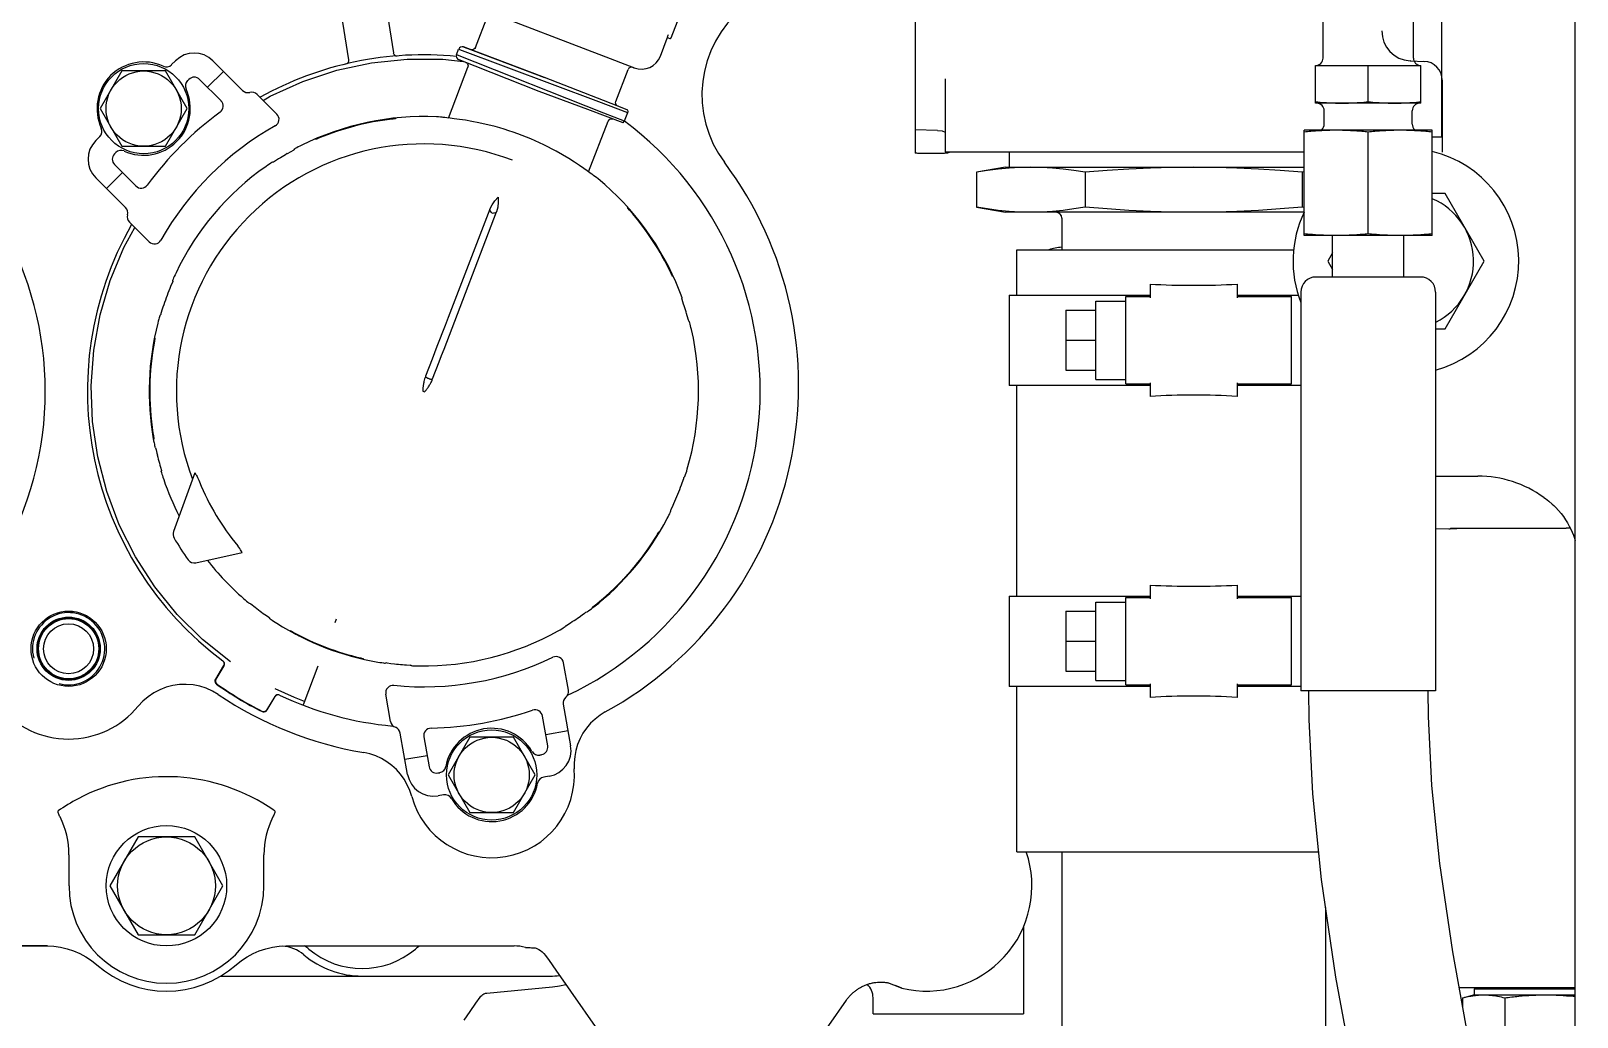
# Model space of a CAD drawing. Header units: millimetres. Extents: x 156850 to 204135, y 56350 to 74150.
# Drawn here: x 174902.3 to 175107.8, y 62657.6 to 62788.6 of the extents above; entities that cross this region are included whole.
import ezdxf

# ---------------------------------------------------------------- set-up
doc = ezdxf.new("R2010")
doc.units = ezdxf.units.MM
doc.header["$LTSCALE"] = 150
doc.layers.add('-----33 Equipment', color=5, linetype='Continuous')

# ---------------------------------------------------------------- blocks, each defined once
blk = doc.blocks.new('X-2F-PLAN$0$AUDIT_I_260115101451-0')
at = {"color": 0}
for p, q in [((9, -409.08), (9, -345.72)), ((9, -345.77), (9, -409.03)), ((17, -411.95), (21.13, -411.95)), ((107.13, -419.46), (111.09, -415.51)), ((111.79, -419.04), (109.67, -416.92)), ((120.28, -416.1), (115.28, -418.98)), ((116.04, -415.51), (116.57, -416.03)), ((125.28, -418.98), (120.28, -416.1)), ((17, -417.39), (10.5, -421.15)), ((23.5, -421.15), (17, -417.39)), ((112.86, -417.98), (110, -420.83)), ((114.44, -418.16), (114.27, -417.98)), ((115.28, -418.98), (115.28, -424.76)), ((125.28, -424.76), (125.28, -418.98)), ((10.5, -421.15), (10.5, -428.65)), ((23.5, -428.65), (23.5, -421.15)), ((102.59, -422.59), (105.2, -419.98)), ((76.3, -423.21), (76.36, -423.24)), ((76.34, -423.21), (76.42, -423.19)), ((76.78, -423.17), (76.4, -423.23)), ((76.42, -423.19), (76.54, -423.17)), ((76.54, -423.17), (76.62, -423.16)), ((76.62, -423.16), (76.82, -423.12)), ((76.82, -423.12), (77.07, -423.08)), ((81.58, -422.72), (81.6, -422.66)), ((88.43, -423.17), (88.44, -423.1)), ((72.02, -424.21), (72.14, -424.24)), ((74.48, -423.62), (74.21, -423.69)), ((75.22, -423.45), (75.37, -423.36)), ((89.39, -423.26), (89.52, -423.28)), ((89.71, -423.36), (89.39, -423.3)), ((89.52, -423.28), (89.63, -423.3)), ((89.79, -423.34), (89.79, -423.37)), ((92.77, -424.02), (92.89, -424.12)), ((115.28, -424.76), (120.28, -427.64)), ((120.28, -427.64), (125.28, -424.76)), ((71.88, -428.68), (64.06, -425.83)), ((96.63, -425.45), (96.37, -425.34)), ((97.31, -425.73), (96.63, -425.45)), ((97.35, -425.74), (97.31, -425.73)), ((97.35, -425.74), (97.49, -425.73)), ((126.12, -425.58), (126.64, -426.11)), ((10.5, -428.65), (17, -432.41)), ((17, -432.41), (23.5, -428.65)), ((59.93, -428.81), (61.29, -434.94)), ((121.32, -432.15), (124.17, -429.29)), ((124.17, -427.88), (123.99, -427.71)), ((43.9, -431.44), (43.8, -431.55)), ((44.46, -431.41), (44.33, -431.35)), ((46.27, -432.49), (44.46, -431.41)), ((126.64, -431.06), (122.69, -435.02)), ((125.23, -432.48), (123.11, -430.36)), ((5, -432.1), (5, -475.9)), ((43.8, -431.55), (43.81, -431.61)), ((46.22, -432.53), (44.47, -431.47)), ((46.38, -432.57), (46.24, -432.51)), ((46.41, -432.55), (46.27, -432.49)), ((46.8, -432.48), (46.72, -432.53)), ((40.15, -437.61), (40.1, -437.75)), ((40.18, -437.6), (40.15, -437.61)), ((40.21, -437.59), (40.18, -437.6)), ((54.01, -436.69), (53.84, -436.91)), ((54.46, -436.11), (54.01, -436.69)), ((54.48, -436.08), (54.46, -436.11)), ((54.48, -436.08), (54.51, -435.95)), ((122.17, -436.95), (119.56, -439.56)), ((17, -437.85), (21.13, -437.85)), ((40.22, -438.17), (40.34, -438.26)), ((40.34, -438.26), (42.14, -439.35)), ((42.15, -439.3), (40.4, -438.24)), ((42.26, -439.41), (42.14, -439.32)), ((42.26, -439.44), (42.14, -439.35)), ((42.38, -439.74), (42.38, -439.67)), ((52.46, -438.7), (52.6, -438.61)), ((52.9, -438.19), (52.68, -438.49)), ((53.2, -437.77), (52.9, -438.19)), ((113.19, -439.02), (113.19, -439.15)), ((9, -440.77), (9, -471.1)), ((42.38, -439.82), (42.39, -439.73)), ((50.69, -441.67), (50.75, -441.56)), ((50.75, -441.56), (50.81, -441.46)), ((50.89, -441.32), (50.92, -441.33)), ((114.54, -441.41), (114.29, -440.96)), ((41.1, -443.09), (41.33, -443.18)), ((41.33, -443.18), (46.24, -445.07)), ((50.28, -442.55), (50.25, -442.53)), ((114.8, -441.86), (114.94, -441.97)), ((116.18, -444.74), (116.22, -444.73)), ((116.19, -444.76), (116.18, -444.74)), ((116.25, -444.8), (116.29, -444.88)), ((116.29, -444.88), (116.33, -444.99)), ((116.33, -444.99), (116.38, -445.1)), ((52, -447.32), (52.47, -447.5)), ((47.51, -449.64), (47.55, -449.65)), ((126.78, -449.12), (131.79, -448.33)), ((47.19, -451.04), (47.17, -451.03)), ((47.18, -450.95), (47.2, -450.86)), ((47.2, -450.86), (47.23, -450.76)), ((47.23, -450.76), (47.25, -450.63)), ((47.29, -450.65), (47.25, -450.63)), ((38.83, -454.68), (42.47, -454.04)), ((46.62, -454.18), (46.58, -454.02)), ((31.79, -456.94), (37.3, -455.97)), ((46.56, -454.7), (46.5, -455.21)), ((46.62, -454.22), (46.56, -454.7)), ((46.62, -454.18), (46.62, -454.22)), ((118.93, -454.89), (118.94, -455.03)), ((118.94, -455.03), (118.96, -455.16)), ((118.97, -455.33), (118.94, -455.32)), ((118.97, -455.32), (118.97, -455.33)), ((132.72, -454.26), (127.71, -455.05)), ((34.28, -459.55), (33.76, -456.59)), ((46.26, -457.44), (46.33, -457.32)), ((36.78, -459.11), (32.8, -459.81)), ((82.75, -458.98), (82.66, -459.21)), ((87, -460.21), (84.73, -459.34)), ((29.08, -461.73), (28.95, -460.99)), ((31.99, -460.97), (32.03, -461.21)), ((88.33, -461.79), (106.56, -468.78)), ((119.09, -461.83), (119.11, -461.83)), ((119.11, -461.83), (119.11, -461.79)), ((126.86, -461.64), (126.55, -464.34)), ((31.73, -462.35), (26.73, -465.23)), ((36.73, -465.23), (31.73, -462.35)), ((106.92, -467.85), (92.52, -462.32)), ((119.03, -462.39), (125.78, -464.96)), ((122.57, -474.43), (126.78, -463.78)), ((126.8, -463.73), (126.78, -463.78)), ((126.78, -463.78), (126.79, -463.75)), ((126.79, -463.75), (126.79, -463.75)), ((127.44, -463.44), (128.19, -463.73)), ((26.73, -465.23), (26.73, -471.01)), ((36.73, -471.01), (36.73, -465.23)), ((124.43, -475.14), (128.25, -464.97)), ((128.12, -465.32), (124.43, -475.14)), ((128.06, -465.49), (128.43, -464.52)), ((128.44, -464.47), (128.12, -465.32)), ((128.41, -465.96), (132.65, -467.59)), ((128.43, -464.52), (128.48, -464.38)), ((128.48, -464.37), (128.44, -464.47)), ((128.48, -464.38), (128.48, -464.37)), ((26.73, -471.01), (31.73, -473.89)), ((31.73, -473.89), (36.73, -471.01)), ((34.38, -474.51), (34.42, -474.75)), ((120.15, -480.89), (122.57, -474.43)), ((7.05, -475.75), (5.79, -476.64)), ((7.75, -475.25), (7.05, -475.75)), ((31.56, -475.77), (31.43, -475.03)), ((35.58, -475.56), (39.56, -474.86)), ((37.58, -478.26), (37.06, -475.3)), ((120.63, -484.79), (124.43, -475.14)), ((124.43, -475.14), (124.43, -475.14)), ((41.12, -477.63), (35.61, -478.61)), ((43, -478.32), (46.64, -477.68)), ((51.54, -477.94), (51.43, -477.87)), ((51.54, -477.94), (51.56, -477.97)), ((51.56, -477.97), (51.95, -478.59)), ((51.95, -478.59), (52.1, -478.83)), ((52.7, -479.73), (53, -480.16)), ((53, -480.16), (53.22, -480.47)), ((53.34, -480.75), (53.3, -480.58)), ((53.8, -481.37), (53.96, -481.58)), ((54, -481.5), (53.94, -481.48)), ((54.01, -481.52), (54.05, -481.56)), ((54.05, -481.56), (54.16, -481.7)), ((54.14, -481.74), (54.05, -481.62)), ((54.27, -481.9), (54.14, -481.74)), ((54.16, -481.7), (54.34, -481.92)), ((54.43, -482.1), (54.27, -481.9)), ((54.34, -481.92), (54.5, -482.12)), ((111.87, -480.99), (118.61, -483.61)), ((118.4, -485.58), (120.15, -480.89)), ((121.22, -482.3), (119.78, -486.16)), ((127.37, -482.7), (125.74, -486.95)), ((119.74, -482.96), (118.67, -485.71)), ((120.07, -486.22), (120.63, -484.79)), ((121.23, -484.63), (125.47, -486.26)), ((57.47, -485.39), (57.49, -485.35)), ((106.77, -486.43), (107.05, -486.19)), ((106.93, -486.35), (106.82, -486.45)), ((107.02, -486.27), (106.93, -486.35)), ((107.09, -486.21), (107.02, -486.27)), ((107.11, -486.14), (107.15, -486.15)), ((118.64, -485.77), (119.76, -486.2)), ((119.78, -486.16), (119.76, -486.2)), ((125.75, -486.93), (125.7, -487.05)), ((125.71, -487.02), (125.7, -487.05)), ((63.99, -490.37), (63.91, -490.33)), ((64.07, -490.39), (64.05, -490.41)), ((127.25, -490.54), (129.63, -491.45)), ((66.88, -491.9), (66.72, -491.9)), ((67.58, -492.22), (67.82, -492.33)), ((98.01, -492.19), (97.99, -492.16)), ((98.06, -492.12), (98.35, -491.98)), ((98.26, -492.07), (98.16, -492.12)), ((98.38, -492.02), (98.26, -492.07)), ((99.21, -491.53), (99.24, -491.59)), ((129.7, -491.57), (129.6, -491.81)), ((131.81, -492.77), (129.66, -491.94)), ((129.72, -491.46), (129.81, -491.49)), ((129.81, -491.49), (129.92, -491.53)), ((129.92, -491.53), (130.03, -491.57)), ((130.03, -491.57), (130.15, -491.62)), ((71.37, -493.78), (71.28, -493.68)), ((92.02, -494.31), (91.93, -494.41)), ((92.16, -494.27), (92.76, -494.1)), ((92.76, -494.1), (93.03, -494.02)), ((95.21, -493.39), (95.03, -493.37)), ((115.52, -524.4), (114.36, -524.4)), ((181.48, -524.4), (115.52, -524.4)), ((117.39, -527.38), (117.48, -524.4)), ((124.24, -528.36), (114.5, -528.36)), ((114.5, -576.1), (114.5, -528.36)), ((107.18, -532.53), (106.5, -536.4)), ((111.82, -532.53), (107.18, -532.53)), ((112.5, -536.4), (111.82, -532.53)), ((21.5, -537.9), (43.5, -537.9)), ((21.5, -537.9), (21.5, -577.99)), ((55.5, -536.9), (43.5, -536.9)), ((43.5, -555.6), (43.5, -536.9)), ((55.5, -536.9), (55.5, -555.6)), ((55.5, -537.9), (83.5, -537.9)), ((95.5, -536.9), (83.5, -536.9)), ((83.5, -555.6), (83.5, -536.9)), ((95.5, -536.9), (95.5, -555.6)), ((95.5, -537.9), (101.5, -537.9)), ((101.5, -537.9), (101.5, -574.68)), ((106.5, -576.1), (106.5, -536.4)), ((112.47, -538.31), (112.38, -536.87)), ((112.5, -536.4), (112.5, -576.1)), ((112.5, -536.95), (114.5, -536.95)), ((112.5, -539.75), (112.47, -538.31)), ((21.5, -543.9), (-32.65, -543.9)), ((53.5, -544.4), (45.5, -544.4)), ((45.5, -544.4), (45.5, -548.4)), ((49.5, -544.4), (49.5, -548.4)), ((53.5, -544.4), (53.5, -548.4)), ((93.5, -544.4), (85.5, -544.4)), ((85.5, -544.4), (85.5, -548.4)), ((89.5, -544.4), (89.5, -548.4)), ((93.5, -544.4), (93.5, -548.4)), ((105.7, -543.9), (101.5, -543.9)), ((44.3, -548.4), (54.7, -548.4)), ((44.3, -548.4), (44.3, -552.4)), ((54.7, -548.4), (54.7, -552.4)), ((84.3, -548.4), (94.7, -548.4)), ((84.3, -548.4), (84.3, -552.4)), ((94.7, -548.4), (94.7, -552.4)), ((111.82, -546.97), (107.18, -546.97)), ((43.7, -552.4), (55.3, -552.4)), ((43.7, -552.4), (43.7, -555.6)), ((55.3, -552.4), (55.3, -555.6)), ((83.7, -552.4), (95.3, -552.4)), ((83.7, -552.4), (83.7, -555.6)), ((95.3, -552.4), (95.3, -555.6)), ((43.85, -555.6), (42.03, -555.6)), ((56.97, -555.6), (55.15, -555.6)), ((83.85, -555.6), (82.03, -555.6)), ((96.97, -555.6), (95.15, -555.6)), ((43.85, -567.2), (42.03, -567.2)), ((43.5, -575.65), (43.5, -567.2)), ((43.7, -567.2), (43.7, -574.4)), ((56.97, -567.2), (55.15, -567.2)), ((55.3, -567.2), (55.3, -574.4)), ((55.5, -567.2), (55.5, -575.65)), ((83.85, -567.2), (82.03, -567.2)), ((83.5, -575.65), (83.5, -567.2)), ((83.7, -567.2), (83.7, -574.4)), ((96.97, -567.2), (95.15, -567.2)), ((95.3, -567.2), (95.3, -574.4)), ((95.5, -567.2), (95.5, -575.29)), ((43.7, -574.4), (55.3, -574.4)), ((83.7, -574.4), (95.3, -574.4)), ((111.82, -575.83), (107.18, -575.83)), ((14.12, -578.9), (-32.65, -578.9)), ((126.61, -590.23), (126.56, -592.01)), ((124.06, -594.44), (114.5, -594.44))]:
    blk.add_line(p, q, dxfattribs=at)
for points in [[(9, -409.03), (8.96, -409.93), (8.84, -410.82), (8.64, -411.7), (8.35, -412.56), (8, -413.39), (7.57, -414.18), (7.07, -414.94), (6.5, -415.64)], [(26.14, -410.76), (26.27, -410.7), (26.39, -410.64), (26.51, -410.59), (26.62, -410.55), (26.72, -410.52), (26.8, -410.49), (26.87, -410.49), (26.91, -410.49), (26.94, -410.51)], [(46.75, -433.42), (49.71, -429.71), (53.06, -426.34), (56.74, -423.34), (60.72, -420.77), (64.96, -418.63), (69.4, -416.96), (74, -415.77), (78.69, -415.08), (83.44, -414.9), (88.19, -415.24), (92.88, -416.08), (97.44, -417.42), (101.83, -419.24), (104.49, -420.69)], [(42.41, -431.79), (42.88, -431.01), (43.25, -430.18), (43.52, -429.32), (43.7, -428.43), (43.77, -427.53), (43.74, -426.62), (43.61, -425.73), (43.38, -424.85), (43.05, -424.01), (42.63, -423.21), (42.12, -422.46), (41.53, -421.77), (40.86, -421.16)], [(76.38, -423.15), (76.12, -423.2), (75.88, -423.25), (75.67, -423.29), (75.51, -423.32), (75.4, -423.35), (75.37, -423.36)], [(76.3, -423.21), (76.3, -423.21), (76.32, -423.21), (76.34, -423.21)], [(76.4, -423.23), (76.38, -423.23), (76.36, -423.24), (76.36, -423.24)], [(77.14, -423.11), (77.01, -423.13), (76.78, -423.17)], [(72.02, -424.21), (71.98, -424.22), (71.88, -424.25), (71.72, -424.3), (71.51, -424.36), (71.28, -424.44), (71, -424.53)], [(72.65, -424.1), (72.18, -424.23), (72.14, -424.24)], [(73.16, -423.96), (72.89, -424.03), (72.65, -424.1)], [(75.22, -423.45), (75.19, -423.46), (75.08, -423.48), (74.92, -423.52), (74.48, -423.62)], [(89.63, -423.3), (89.72, -423.32), (89.77, -423.33), (89.79, -423.34)], [(89.79, -423.37), (89.77, -423.37), (89.71, -423.36)], [(92.77, -424.02), (92.73, -424.01), (92.63, -423.98), (92.48, -423.93), (92.28, -423.87), (92.04, -423.81), (91.78, -423.74)], [(93.03, -424.17), (92.93, -424.14), (92.89, -424.12)], [(93.88, -424.43), (93.62, -424.35), (93.03, -424.17)], [(98.47, -426.17), (98.21, -426.05), (97.98, -425.94), (97.77, -425.85), (97.62, -425.78), (97.52, -425.74), (97.49, -425.73)], [(71.85, -428.71), (71.71, -428.78), (71.62, -428.84), (71.51, -428.9), (71.39, -428.97), (71.24, -429.04), (71.08, -429.12), (70.89, -429.21), (70.68, -429.3)], [(71.88, -428.68), (71.88, -428.69), (71.85, -428.71)], [(44.33, -431.35), (44.18, -431.34), (44.03, -431.37), (43.9, -431.44)], [(46.73, -432.52), (46.67, -432.55), (46.52, -432.58), (46.38, -432.57)], [(46.7, -432.54), (46.55, -432.57), (46.41, -432.55)], [(6.5, -434.16), (7.07, -434.86), (7.57, -435.62), (8, -436.41), (8.35, -437.24), (8.64, -438.1), (8.84, -438.98), (8.96, -439.87), (9, -440.77)], [(55.18, -435.14), (55, -435.35), (54.84, -435.54), (54.7, -435.71), (54.6, -435.84), (54.53, -435.92), (54.51, -435.95)], [(61.29, -434.94), (61.3, -434.94), (61.33, -434.93), (61.37, -434.9)], [(61.37, -434.9), (61.49, -434.83), (61.63, -434.75), (61.8, -434.65), (61.99, -434.53), (62.18, -434.37)], [(26.87, -439.31), (26.8, -439.31), (26.72, -439.28), (26.62, -439.25), (26.51, -439.21), (26.39, -439.16), (26.27, -439.1), (26.14, -439.04)], [(26.94, -439.29), (26.91, -439.31), (26.87, -439.31)], [(40.1, -437.75), (40.1, -437.9), (40.14, -438.04), (40.22, -438.17)], [(41.47, -443.24), (42.01, -441.92), (42.58, -440.62), (43.19, -439.34)], [(42.38, -439.67), (42.34, -439.53), (42.26, -439.41)], [(42.38, -439.71), (42.34, -439.57), (42.26, -439.44)], [(52.46, -438.7), (52.44, -438.73), (52.38, -438.82), (52.29, -438.95), (52.17, -439.13), (52.04, -439.33), (51.89, -439.55)], [(52.68, -438.49), (52.62, -438.58), (52.6, -438.61)], [(113.19, -439.02), (113.17, -438.98), (113.11, -438.9), (113.02, -438.76), (112.9, -438.58), (112.76, -438.37), (112.6, -438.14)], [(113.35, -439.41), (113.26, -439.27), (113.21, -439.18), (113.19, -439.15)], [(113.74, -440.04), (113.6, -439.8), (113.35, -439.41)], [(121.38, -437.74), (121.94, -438.69), (123.9, -443.01), (125.38, -447.52), (126.38, -452.15), (126.87, -456.88), (126.86, -461.64)], [(50.92, -441.33), (50.86, -441.45), (50.73, -441.68)], [(50.81, -441.46), (50.85, -441.38), (50.88, -441.33), (50.89, -441.32)], [(114.8, -441.86), (114.78, -441.83), (114.73, -441.74), (114.54, -441.41)], [(41.01, -443.06), (41.03, -443.07), (41.1, -443.09)], [(115.41, -442.87), (115.29, -442.64), (115.18, -442.42), (115.08, -442.23), (115.01, -442.09), (114.96, -442), (114.94, -441.97)], [(116.34, -445.11), (116.21, -444.81), (116.19, -444.76)], [(116.22, -444.73), (116.23, -444.75), (116.25, -444.8)], [(28.88, -457.5), (29.67, -457.24), (30.43, -456.9), (31.15, -456.49), (31.82, -456.01), (32.44, -455.46), (33, -454.84), (33.49, -454.17), (33.91, -453.46), (34.25, -452.71), (34.52, -451.92), (34.7, -451.11)], [(47.17, -451.03), (47.17, -451.01), (47.18, -450.95)], [(47.29, -450.65), (47.21, -450.96), (47.2, -451.02), (47.2, -451.04)], [(46.73, -453.01), (46.69, -453.27), (46.65, -453.51), (46.62, -453.72), (46.6, -453.88), (46.58, -453.99), (46.58, -454.02)], [(118.94, -455.32), (118.93, -455.3), (118.92, -455.24), (118.88, -454.87)], [(118.96, -455.16), (118.97, -455.26), (118.97, -455.32)], [(46.26, -457.44), (46.26, -457.47), (46.25, -457.58), (46.25, -457.74), (46.24, -457.96), (46.23, -458.21), (46.22, -458.49)], [(46.37, -456.8), (46.33, -457.28), (46.33, -457.32)], [(46.4, -456.28), (46.38, -456.55), (46.37, -456.8)], [(82.66, -459.21), (82.69, -459.24), (82.73, -459.27), (82.76, -459.3), (82.79, -459.33), (82.84, -459.37), (82.88, -459.4), (82.94, -459.45), (83, -459.5), (83.07, -459.55), (83.14, -459.6), (83.23, -459.66), (83.32, -459.73), (83.43, -459.8), (83.55, -459.87), (83.68, -459.94), (83.82, -460.02), (83.99, -460.1), (84.18, -460.19), (84.38, -460.27)], [(84.74, -459.34), (84.54, -459.27), (84.35, -459.21), (84.18, -459.16), (84.02, -459.12), (83.88, -459.09), (83.75, -459.06), (83.63, -459.04), (83.51, -459.03), (83.41, -459.01), (83.32, -459), (83.23, -458.99), (83.15, -458.99), (83.08, -458.98), (83.02, -458.98), (82.97, -458.98), (82.92, -458.98), (82.87, -458.98), (82.83, -458.98), (82.79, -458.98), (82.75, -458.98)], [(84.42, -459.75), (84.39, -459.83), (84.37, -459.91), (84.34, -459.98), (84.33, -460.04), (84.32, -460.08), (84.31, -460.12), (84.31, -460.15), (84.3, -460.18), (84.31, -460.2), (84.31, -460.21), (84.31, -460.22), (84.32, -460.23), (84.32, -460.24), (84.33, -460.25), (84.34, -460.25), (84.35, -460.26), (84.36, -460.26), (84.37, -460.27), (86.65, -461.14)], [(84.73, -459.34), (84.72, -459.33), (84.71, -459.33), (84.7, -459.32), (84.69, -459.32), (84.68, -459.32), (84.67, -459.33), (84.66, -459.33), (84.64, -459.34), (84.63, -459.35), (84.62, -459.36), (84.6, -459.38), (84.58, -459.4), (84.56, -459.44), (84.54, -459.48), (84.51, -459.54), (84.48, -459.6), (84.45, -459.68), (84.42, -459.75)], [(88.68, -460.85), (87.81, -460.51), (87, -460.21)], [(86.65, -461.14), (87.45, -461.46), (88.33, -461.79)], [(92.52, -462.32), (91.47, -461.93), (88.68, -460.85)], [(118.19, -467.37), (118.4, -466.43), (118.58, -465.5), (118.73, -464.63), (118.85, -463.83), (118.94, -463.14), (119, -462.58), (119.05, -462.17), (119.08, -461.91), (119.09, -461.83)], [(119.11, -461.79), (119.12, -461.69), (119.13, -461.52), (119.15, -461.31), (119.17, -461.06), (119.18, -460.78)], [(127.44, -463.44), (127.44, -463.45), (127.42, -463.51), (119.74, -482.96)], [(128.19, -463.73), (128.15, -463.83), (121.22, -482.3)], [(126.41, -464.7), (126.35, -464.8), (126.25, -464.9), (126.11, -464.97), (125.97, -464.99), (125.82, -464.97), (125.78, -464.96)], [(128.41, -465.96), (128.39, -465.95), (128.26, -465.87), (128.16, -465.75), (128.11, -465.61), (128.09, -465.47), (128.12, -465.32)], [(128.41, -464.55), (128.48, -464.38), (128.48, -464.37)], [(106.38, -468.18), (106.52, -468.06), (106.66, -467.96), (106.77, -467.89), (106.86, -467.85), (106.92, -467.85)], [(106.38, -468.18), (106.41, -468.35), (106.44, -468.51), (106.47, -468.65), (106.52, -468.74), (106.56, -468.78)], [(106.92, -467.85), (107.49, -468.17), (108.02, -468.55), (108.51, -468.99)], [(133.35, -467.16), (133.34, -467.19), (127.28, -482.94)], [(108.51, -468.99), (107.85, -469), (107.2, -468.93), (106.56, -468.78)], [(8.77, -473.73), (8.77, -473.81), (8.75, -473.91), (8.71, -474.05), (8.64, -474.21), (8.54, -474.4), (8.41, -474.61), (8.23, -474.82), (8.01, -475.04), (7.75, -475.25)], [(8.8, -472.6), (8.8, -472.83), (8.79, -473.04), (8.78, -473.24), (8.76, -473.42)], [(8.76, -473.42), (8.76, -473.47), (8.76, -473.54), (8.76, -473.63), (8.77, -473.73)], [(50.88, -476.96), (51.02, -477.2), (51.15, -477.42), (51.26, -477.61), (51.35, -477.75), (51.41, -477.84), (51.43, -477.87)], [(111.57, -481.42), (111.61, -481.35), (111.76, -481.14), (112.01, -480.8), (112.33, -480.35), (112.72, -479.79), (113.16, -479.12), (113.64, -478.37), (114.13, -477.55), (114.61, -476.69)], [(40.11, -483.22), (39.67, -482.52), (39.16, -481.86), (38.59, -481.26), (37.96, -480.72), (37.28, -480.25), (36.55, -479.86), (35.78, -479.54), (34.99, -479.3), (34.17, -479.15), (33.35, -479.08), (32.52, -479.09)], [(53.22, -480.47), (53.28, -480.55), (53.3, -480.58)], [(53.34, -480.75), (53.37, -480.78), (53.43, -480.87), (53.52, -481), (53.65, -481.17), (53.8, -481.37)], [(54.05, -481.62), (53.99, -481.54), (53.97, -481.51), (53.95, -481.5), (53.95, -481.48), (53.94, -481.48)], [(54, -481.5), (54, -481.51), (54.01, -481.52)], [(110.94, -482.25), (111.12, -482.03), (111.27, -481.83), (111.41, -481.66), (111.51, -481.53), (111.57, -481.45), (111.58, -481.42)], [(118.61, -483.61), (118.64, -483.62), (118.77, -483.71), (118.86, -483.82), (118.92, -483.96), (118.93, -484.11), (118.9, -484.22)], [(120.59, -484.91), (120.66, -484.78), (120.77, -484.68), (120.91, -484.62), (121.06, -484.59), (121.21, -484.62), (121.23, -484.63)], [(107.05, -486.19), (107.1, -486.15), (107.11, -486.14)], [(107.15, -486.15), (107.13, -486.16), (107.09, -486.21)], [(118.67, -485.71), (118.64, -485.77), (118.64, -485.77)], [(63.91, -490.33), (63.81, -490.27), (63.71, -490.21)], [(63.73, -490.17), (64.01, -490.34), (64.06, -490.37), (64.07, -490.39)], [(64.05, -490.41), (64.04, -490.4), (63.99, -490.37)], [(65.81, -491.44), (66.04, -491.57), (66.26, -491.68), (66.45, -491.77), (66.59, -491.84), (66.69, -491.88), (66.72, -491.9)], [(66.88, -491.9), (66.92, -491.92), (67.02, -491.96), (67.58, -492.22)], [(95.21, -493.39), (95.24, -493.38), (95.34, -493.34), (95.49, -493.29), (95.69, -493.21), (95.92, -493.13), (96.17, -493.03)], [(97.99, -492.16), (98, -492.15), (98.06, -492.12)], [(98.16, -492.12), (98.08, -492.16), (98.03, -492.18), (98.01, -492.19)], [(129.64, -491.44), (129.66, -491.44), (129.72, -491.46)], [(129.7, -491.57), (129.7, -491.53), (129.69, -491.49), (129.67, -491.46), (129.64, -491.44)], [(70.28, -493.33), (70.54, -493.42), (71.14, -493.63)], [(71.14, -493.63), (71.24, -493.67), (71.28, -493.68)], [(71.37, -493.78), (71.41, -493.8), (71.51, -493.83), (71.67, -493.88), (71.88, -493.95), (72.12, -494.03), (72.4, -494.11)], [(90.91, -494.67), (91.18, -494.6), (91.43, -494.54), (91.64, -494.49), (91.8, -494.45), (91.9, -494.42), (91.93, -494.41)], [(92.02, -494.31), (92.06, -494.3), (92.16, -494.27)], [(94.05, -493.7), (94.31, -493.62), (94.9, -493.42)], [(94.9, -493.42), (95, -493.38), (95.03, -493.37)], [(132.67, -500.39), (131.62, -499.44), (130.47, -498.6), (129.26, -497.86), (127.98, -497.25), (126.65, -496.75), (125.27, -496.39), (123.87, -496.16), (122.45, -496.06), (121.03, -496.1), (119.62, -496.27), (118.23, -496.57), (116.88, -497), (115.57, -497.56), (114.32, -498.25), (113.15, -499.04)], [(114.33, -528.27), (114.33, -525.08), (114.33, -524.96), (114.33, -524.84), (114.33, -524.73), (114.34, -524.63), (114.34, -524.54), (114.35, -524.46), (114.36, -524.42), (114.36, -524.4)], [(117.39, -527.38), (117.31, -527.96), (117.16, -528.36)], [(114.5, -528.97), (114.46, -528.89), (114.38, -528.68), (114.34, -528.47), (114.33, -528.27)], [(106.62, -536.87), (106.75, -535.44), (106.94, -534), (107.18, -532.53)], [(112.38, -536.87), (112.25, -535.44), (112.06, -534), (111.82, -532.53)], [(106.5, -539.75), (106.53, -538.31), (106.62, -536.87)], [(107.18, -546.97), (106.94, -545.49), (106.75, -544.06), (106.62, -542.63), (106.53, -541.19), (106.5, -539.75)], [(111.82, -546.97), (112.06, -545.49), (112.25, -544.06), (112.38, -542.63), (112.47, -541.19), (112.5, -539.75)], [(106.5, -561.4), (106.53, -558.52), (106.62, -555.65), (106.75, -552.78), (106.94, -549.91), (107.18, -546.97)], [(112.5, -561.4), (112.47, -558.52), (112.38, -555.65), (112.25, -552.78), (112.06, -549.91), (111.82, -546.97)], [(107.18, -575.83), (106.94, -572.89), (106.75, -570.01), (106.62, -567.15), (106.53, -564.28), (106.5, -561.4)], [(111.82, -575.83), (112.06, -572.89), (112.25, -570.01), (112.38, -567.15), (112.47, -564.28), (112.5, -561.4)], [(107.14, -576.1), (107.18, -575.83)], [(111.86, -576.1), (111.82, -575.83)], [(126.61, -590.23), (126.61, -590.23), (126.61, -590.2), (126.61, -590.15)]]:
    blk.add_lwpolyline(points, dxfattribs=at)
for centre, radius in [((48.5, -411.9), 5), ((48.5, -411.9), 4.2), ((48.5, -411.9), 4.11), ((48.5, -411.9), 4), ((48.5, -411.9), 3.32), ((17, -424.9), 8), ((120.28, -421.87), 6), ((120.28, -421.87), 5), ((17, -424.9), 6.5), ((31.73, -468.12), 6), ((31.73, -468.12), 5)]:
    blk.add_circle(centre, radius, dxfattribs=at)
for centre, radius, start, end in [((82.73, -364.1), 44.7, 205.3058, 323.4047), ((48.5, -411.9), 12, 129.5133, 230.4867), ((48.5, -411.9), 4.8, 165, 105), ((6.5, -424.9), 25, 28.0071, 35.1486), ((17, -424.9), 12.95, 90, 270), ((6.5, -424.9), 25, 325.2346, 28.0071), ((82.73, -459.1), 44.7, 60.2964, 143.3125), ((113.56, -417.98), 3.5, 45, 135), ((17, -424.9), 14, 138.5887, 221.4113), ((117.27, -415.33), 1, 225, 294.6825), ((120.28, -421.87), 6.2, 335.3175, 114.6825), ((113.56, -418.69), 1, 45, 135), ((113.74, -418.86), 1, 335.3175, 45), ((105.91, -420.69), 1, 75, 135), ((106.43, -418.75), 1, 255, 315), ((110.71, -421.54), 1, 135, 233.7529), ((120.28, -421.87), 6.2, 155.3175, 294.6825), ((82.72, -459.1), 36.5, 75.6209, 100.0011), ((82.71, -459.1), 36.46, 91.7461, 98.9049), ((82.71, -459.1), 36.42, 79.4338, 98.7949), ((82.71, -459.1), 36.45, 80.9625, 91.7504), ((82.71, -459.1), 36.46, 79.4422, 80.9625), ((103.29, -423.3), 1, 135, 240.7598), ((83.51, -458.64), 45, 36.2471, 53.7529), ((82.72, -459.1), 36.5, 108.7269, 117.0254), ((82.71, -459.1), 36.42, 103.5024, 105.2079), ((82.71, -459.1), 36.42, 67.978, 72.1477), ((83.51, -458.64), 39.5, 29.2402, 60.7598), ((126.82, -424.88), 1, 155.3175, 225), ((82.71, -459.09), 38.49, 120.4322, 125.5614), ((63.72, -426.77), 1, 70.008, 120.4322), ((82.71, -459.1), 32.88, 339.008, 110.8299), ((82.72, -459.1), 36.5, 35.0468, 64.4417), ((124.17, -428.59), 3.5, 315, 45), ((60.9, -428.6), 1, 125.5614, 192.508), ((82.7, -459.09), 32.13, 111.9843, 129.6978), ((123.29, -428.41), 1, 45, 114.6825), ((123.46, -428.59), 1, 315, 45), ((44.22, -431.9), 0.5, 58.9625, 144.7664), ((82.72, -459.1), 36.5, 127.9709, 138.9692), ((83.5, -459.4), 49.5, 146.0969, 170.3592), ((82.73, -459.1), 47.7, 144.7099, 153.2151), ((82.73, -459.1), 47.65, 144.7662, 153.1585), ((46.48, -432.1), 0.5, 239.0271, 323.329), ((120.61, -431.44), 1, 216.2471, 315), ((123.4, -435.72), 1, 135, 195), ((40.66, -437.81), 0.5, 153.1586, 238.9625), ((82.71, -459.1), 36.42, 142.4567, 144.1477), ((82.73, -459.1), 44.7, 354.4413, 29.1053), ((121.46, -436.24), 1, 315, 15), ((6.5, -424.9), 25, 324.8514, 325.2346), ((41.89, -439.72), 0.5, 334.621, 58.8954), ((82.72, -459.1), 36.5, 147.6209, 170.3951), ((118.85, -438.86), 1, 209.2402, 315), ((4, -439.95), 5, 319.8939, 356.1421), ((82.73, -459.1), 44.7, 154.6124, 174.7052), ((82.71, -459.1), 36.42, 151.4338, 166.5821), ((82.71, -459.1), 36.46, 151.4422, 152.9625), ((82.71, -459.1), 36.42, 29.8682, 31.5592), ((17, -450.9), 12, 139.8939, 180), ((4, -439.95), 6, 319.8808, 326.4526), ((82.71, -459.1), 36.45, 152.9625, 164.9625), ((82.72, -459.1), 36.5, 357.3575, 26.3951), ((17, -450.9), 11, 139.8808, 220.1192), ((82.71, -459.1), 36.42, 6.664, 22.5821), ((82.71, -459.1), 36.46, 20.9625, 22.5738), ((82.71, -459.1), 36.45, 13.3881, 20.9625), ((82.71, -459.1), 36.46, 164.9625, 166.5758), ((126.7, -448.63), 0.5, 193.4036, 278.9625), ((82.71, -459.1), 36.46, 6.6309, 13.3881), ((42.64, -455.03), 1, 354.2402, 100), ((37.12, -454.98), 1, 280, 340), ((39, -455.67), 1, 100, 160), ((82.94, -459.09), 39.5, 174.2402, 205.7598), ((82.71, -459.1), 36.42, 173.8682, 175.5592), ((127.79, -455.54), 0.5, 98.9625, 184.5214), ((4, -461.85), 6, 33.5474, 40.1192), ((31.73, -468.12), 11, 105.0024, 274.1214), ((32.4, -460.39), 3.5, 100, 190), ((32.98, -460.79), 1, 100, 190), ((36.95, -460.09), 1, 1.2471, 100), ((82.94, -459.09), 45, 181.2471, 198.7529), ((82.72, -459.1), 36.5, 179.0468, 209.2891), ((28.1, -461.9), 1, 300.3175, 10), ((33.02, -461.04), 1, 190, 259.6825), ((31.73, -468.12), 6.2, 300.3175, 79.6825), ((31.73, -468.12), 6.2, 120.3175, 259.6825), ((127.26, -463.91), 0.5, 68.9621, 158.4423), ((128.01, -464.2), 0.5, 339.4897, 68.965), ((82.71, -459.1), 36.43, 331.1197, 346.8683), ((30.44, -475.2), 1, 10, 79.6825), ((35.36, -474.34), 1, 120.3175, 190), ((39.38, -473.88), 1, 280, 18.7529), ((17, -475.9), 12, 180, 185.9543), ((35, -475.16), 3.5, 190, 280), ((35.41, -474.58), 1, 190, 280), ((46.46, -476.69), 1, 280, 25.7598), ((41.29, -478.62), 1, 40, 100), ((42.82, -477.33), 1, 220, 280), ((82.73, -459.1), 44.7, 205.3058, 323.4047), ((82.71, -459.1), 36.42, 212.8081, 214.5135), ((82.72, -459.1), 36.5, 218.0149, 242.3951), ((82.71, -459.1), 36.46, 219.1111, 226.1789), ((82.71, -459.1), 36.42, 219.2211, 238.5821), ((82.72, -459.1), 36.5, 291.6208, 320.643), ((83.5, -459.4), 49.5, 208.7645, 306.7902), ((82.71, -459.1), 36.45, 226.1745, 236.9625), ((82.71, -459.1), 36.42, 295.4338, 311.352), ((82.71, -459.1), 36.46, 304.5228, 311.3851), ((118.82, -485.31), 0.5, 212.6987, 248.962), ((119.94, -485.74), 0.5, 248.9655, 285.2348), ((125.29, -486.72), 0.5, 339.0031, 68.9256), ((128.22, -488.02), 2.7, 158.9648, 248.9625), ((82.71, -459.1), 36.46, 236.9625, 238.5738), ((82.71, -459.1), 36.45, 296.9625, 304.5369), ((82.71, -459.1), 36.42, 245.8682, 250.038), ((82.71, -459.1), 36.46, 295.4422, 296.9625), ((129.7, -491.85), 0.1, 158.9622, 248.9627), ((129.6, -491.55), 0.1, 345.4087, 68.9806), ((82.72, -459.1), 36.5, 253.5743, 282.9692), ((82.71, -459.1), 36.42, 286.4567, 288.1477), ((17, -525.9), 14, 166.4702, 288.7662), ((105.7, -543.1), 0.8, 270, 0), ((130.61, -590.4), 4, 90, 176.4306), ((124.06, -591.94), 2.5, 270, 358.5)]:
    blk.add_arc(centre, radius, start, end, dxfattribs=at)
for centre, major_axis, ratio, start_param, end_param in [((21.03, -401.94), (10.62, -0.76), 0.939408, -1.49436, -1.002586), ((21.03, -447.86), (10.62, 0.76), 0.939408, 1.002586, 1.49436), ((3.2, -471.1), (5.78, 0.52), 0.999386, -0.352221, -0.08971), ((52.21, -547.15), (46.96, -28.34), 0.661589, -3.050774, -3.02479), ((95.86, -544.2), (-4.25, -4.25), 0.998783, 2.406273, 2.703402), ((36.75, -561.4), (0, -23.5), 0.23205, 1.321411, 1.820182), ((62.25, -561.4), (0, -23.5), 0.23205, -1.820182, -1.321411), ((76.75, -561.4), (0, -23.5), 0.23205, 1.321411, 1.820182), ((102.25, -561.4), (0, -23.5), 0.23205, -1.820182, -1.321411)]:
    blk.add_ellipse(centre, major_axis=major_axis, ratio=ratio, start_param=start_param, end_param=end_param, dxfattribs=at)
blk = doc.blocks.new('X-2F-PLAN$0$A$C73FA2420')
at = {"color": 0, "linetype": 'Continuous'}
for p, q in [((2905.91, 676.31), (2906.06, 676.2)), ((2906.3, 675.93), (2906.29, 675.93)), ((2906.45, 675.58), (2906.45, 675.58)), ((2906.48, 675.42), (2907.31, 666.69)), ((2909.52, 666.24), (2895.94, 656.73)), ((2907.39, 666.03), (2907.44, 665.73)), ((2907.44, 665.73), (2907.62, 664.9)), ((2895.94, 634.34), (2905.52, 627.63)), ((2903.73, 624.08), (2905.83, 624.08)), ((2903.73, 624.08), (2903.73, 604.08)), ((2915.33, 604.08), (2903.73, 604.08)), ((2999.63, 567.23), (2946.63, 567.23)), ((2946.63, 549.33), (2946.63, 567.23)), ((3001.63, 551.33), (3001.63, 565.23)), ((3007.13, 566.78), (3021.13, 566.78)), ((3007.13, 549.78), (3007.13, 566.78)), ((3021.13, 549.78), (3021.13, 566.78)), ((3024.73, 565.28), (3029.73, 565.28)), ((3024.73, 551.28), (3024.73, 565.28)), ((3029.73, 565.28), (3029.73, 551.28)), ((3001.63, 563.03), (3007.13, 563.03)), ((3003.73, 563.67), (3002.62, 563.03)), ((3004.85, 563.03), (3003.73, 563.67)), ((3021.13, 564.53), (3021.23, 564.42)), ((3021.94, 564.13), (3023.73, 564.13)), ((3030.73, 564.28), (3037.73, 564.28)), ((3007.36, 558.28), (3020.89, 558.28)), ((3024.92, 558.28), (3029.73, 558.28)), ((3001.63, 553.53), (3007.13, 553.53)), ((3021.13, 552.03), (3021.23, 552.13)), ((3021.94, 552.43), (3023.73, 552.43)), ((3024.73, 551.28), (3029.73, 551.28)), ((3030.73, 552.28), (3037.73, 552.28)), ((2999.63, 549.33), (2946.63, 549.33)), ((2968.18, 549.33), (2968.23, 547.31)), ((2975.18, 549.33), (2975.18, 543.71)), ((2994.73, 549.33), (2994.73, 548.08)), ((3007.13, 549.78), (3021.13, 549.78)), ((3012.73, 548.08), (3012.73, 549.78)), ((3020.23, 548.48), (3020.23, 549.78)), ((2968.23, 547.06), (2968.23, 547.09)), ((2968.23, 532), (2968.23, 547.06)), ((2994.73, 548.08), (3003.73, 542.89)), ((3003.73, 542.89), (3012.73, 548.08)), ((3020.23, 548.48), (3045.23, 548.48)), ((2905.84, 545.75), (2904.64, 545.75)), ((2905.86, 545.68), (2906.23, 544.28)), ((2907.23, 546.21), (2907.23, 530.78)), ((2906.23, 544.28), (2906.23, 530.78)), ((2906.23, 544.18), (2907.05, 544.18)), ((2907.05, 544.18), (2907.05, 530.78)), ((2905.84, 540.14), (2901.13, 540.14)), ((2837.21, 530.78), (3059.23, 530.78))]:
    blk.add_line(p, q, dxfattribs=at)
for points in [[(2826.6, 528.46), (2837.61, 530.86), (2850.42, 533.83), (2865.67, 537.42), (2882.75, 541.33), (2898.39, 544.62), (2911.93, 547.06), (2923.7, 548.76), (2934.07, 549.81), (2943.22, 550.29), (2946.63, 550.3)], [(2946.63, 566.2), (2942.81, 566.18), (2932.94, 565.67), (2921.55, 564.52), (2908.59, 562.63), (2893.99, 559.95)], [(2902.86, 678.4), (2904.04, 677.6), (2905.13, 676.86), (2905.91, 676.31)], [(2906.06, 676.2), (2906.17, 676.09), (2906.25, 675.99), (2906.29, 675.93)], [(2906.3, 675.93), (2906.36, 675.82), (2906.42, 675.68), (2906.45, 675.58)], [(2906.45, 675.58), (2906.46, 675.53), (2906.48, 675.42)], [(2907.31, 666.69), (2907.34, 666.39), (2907.39, 666.03)], [(2972.33, 534.94), (2972.18, 534.73), (2971.82, 534.28), (2971.45, 533.85), (2971.26, 533.64)], [(2971.26, 533.64), (2970.99, 533.36), (2970.6, 532.99), (2970.19, 532.66), (2969.79, 532.35), (2969.38, 532.07), (2968.96, 531.81), (2968.54, 531.58), (2968.13, 531.37), (2967.72, 531.19), (2967.31, 531.02), (2966.91, 530.87), (2966.63, 530.78)]]:
    blk.add_lwpolyline(points, dxfattribs=at)
for centre, radius, start, end in [((2905.83, 626.58), 2.5, 270, 315.9248), ((3003.73, 553.28), 15, 64.2984, 111.4595), ((2999.63, 565.23), 2, 0, 90), ((3023.73, 565.13), 1, 270, 0), ((3030.73, 565.28), 1, 180, 270), ((3021.94, 565.13), 1, 225, 270), ((2999.63, 551.33), 2, 270, 0), ((3021.94, 551.43), 1, 90, 135), ((3023.73, 551.43), 1, 0, 90), ((3030.73, 551.28), 1, 90, 180), ((3003.73, 553.28), 15, 195.2833, 346.4907), ((3003.73, 553.28), 9, 206.1228, 337.0713), ((2907.48, 544.43), 0.5, 210, 239.5462), ((2960.23, 543.71), 14.94, 324.05, 0)]:
    blk.add_arc(centre, radius, start, end, dxfattribs=at)
for points, start_tangent, end_tangent in [([(2905.52, 627.63), (2905.86, 627.38), (2906.18, 627.09)], (0.819152, -0.573576), (0.726208, -0.687475)), ([(2906.18, 627.09), (2906.47, 626.8), (2906.74, 626.47), (2907, 626.12), (2907.23, 625.74), (2907.43, 625.33), (2907.61, 624.9)], (0.726208, -0.687475), (0.334302, -0.942466)), ([(2907.61, 624.9), (2907.76, 624.41), (2907.86, 623.93), (2907.91, 623.49), (2907.93, 623.12), (2907.92, 622.81), (2907.91, 622.55), (2907.88, 622.35), (2907.86, 622.19), (2907.84, 622.09), (2907.82, 622.03)], (0.334302, -0.942466), (-0.315205, -0.949023)), ([(2907.12, 620.25), (2907.29, 620.68), (2907.48, 621.13)], (0.359252, 0.933241), (0.395125, 0.918628)), ([(2907.82, 622.03), (2907.75, 621.82), (2907.67, 621.6), (2907.58, 621.37), (2907.48, 621.13)], (-0.315205, -0.949023), (-0.395125, -0.918628)), ([(3007.13, 562.53), (3007.14, 563.38), (3007.17, 564.22), (3007.21, 565.06), (3007.28, 565.91), (3007.36, 566.78)], (0, 1), (0.101279, 0.994858)), ([(3021.13, 562.53), (3021.12, 563.38), (3021.09, 564.22), (3021.04, 565.06), (3020.98, 565.91), (3020.89, 566.78)], (0, 1), (-0.101279, 0.994858)), ([(3024.92, 565.28), (3024.82, 564.1), (3024.76, 562.94), (3024.73, 561.78)], (-0.101279, -0.994858), (0, -1)), ([(3007.36, 558.28), (3007.28, 559.14), (3007.21, 559.99), (3007.17, 560.83), (3007.14, 561.68), (3007.13, 562.53)], (-0.101279, 0.994858), (0, 1)), ([(3020.89, 558.28), (3020.98, 559.14), (3021.04, 559.99), (3021.09, 560.83), (3021.12, 561.68), (3021.13, 562.53)], (0.101279, 0.994858), (0, 1)), ([(3024.73, 561.78), (3024.76, 560.62), (3024.82, 559.46), (3024.92, 558.28)], (0, -1), (0.101279, -0.994858)), ([(3007.13, 554.03), (3007.14, 554.88), (3007.17, 555.72), (3007.21, 556.56), (3007.28, 557.41), (3007.36, 558.28)], (0, 1), (0.101279, 0.994858)), ([(3021.13, 554.03), (3021.12, 554.88), (3021.09, 555.72), (3021.04, 556.56), (3020.98, 557.41), (3020.89, 558.28)], (0, 1), (-0.101279, 0.994858)), ([(3024.92, 558.28), (3024.82, 557.1), (3024.76, 555.94), (3024.73, 554.78)], (-0.101279, -0.994858), (0, -1)), ([(3024.73, 554.78), (3024.76, 553.62), (3024.82, 552.46), (3024.92, 551.28)], (0, -1), (0.101279, -0.994858)), ([(3007.36, 549.78), (3007.28, 550.64), (3007.21, 551.49), (3007.17, 552.33), (3007.14, 553.18), (3007.13, 554.03)], (-0.101279, 0.994858), (0, 1)), ([(3020.89, 549.78), (3020.98, 550.64), (3021.04, 551.49), (3021.09, 552.33), (3021.12, 553.18), (3021.13, 554.03)], (0.101279, 0.994858), (0, 1)), ([(2968.16, 547.55), (2968.17, 547.48), (2968.18, 547.4)], (0.148324, -0.988939), (0.126835, -0.991924)), ([(2968.18, 547.41), (2968.21, 547.1)], (0.126836, -0.991924), (0.082135, -0.996621)), ([(2968.2, 547.31), (2968.18, 547.41)], (-0.242442, 0.970166), (-0.20603, 0.978546)), ([(2968.23, 547.09), (2968.23, 547.15), (2968.22, 547.23), (2968.2, 547.31)], (-0.025609, 0.999672), (-0.242514, 0.970148)), ([(2968.21, 547.1), (2968.21, 547.09)], (0.082135, -0.996621), (0.08058, -0.996748)), ([(2968.21, 547.09), (2968.23, 546.8), (2968.23, 546.49)], (0.08058, -0.996748), (0, -1)), ([(2905.84, 545.75), (2905.86, 545.68)], (0.253721, -0.967277), (0.249742, -0.968312)), ([(2905.86, 545.68), (2906.05, 544.8), (2906.14, 544.26)], (0.249742, -0.968312), (0.136392, -0.990655)), ([(2906.23, 542.94), (2906.19, 542.02), (2906.05, 541.09), (2905.84, 540.14)], (0, -1), (-0.253721, -0.967277)), ([(2906.14, 544.26), (2906.15, 544.17)], (0.136392, -0.990655), (0.12704, -0.991898)), ([(2906.15, 544.17), (2906.19, 543.87), (2906.23, 542.94)], (0.12704, -0.991898), (0, -1)), ([(2905.84, 540.14), (2906.05, 538.29), (2906.19, 536.47), (2906.23, 534.66)], (0.132798, -0.991143), (0, -1)), ([(2906.23, 534.66), (2906.19, 532.84), (2906.05, 531.03), (2906.03, 530.78)], (0, -1), (-0.100846, -0.994902)), ([(2968.24, 531.43), (2968.24, 531.45), (2968.24, 531.59), (2968.24, 531.72), (2968.24, 531.83), (2968.24, 531.92), (2968.23, 532)], (-0.011702, 0.999932), (0, 1))]:
    blk.add_spline(points, degree=3, dxfattribs=dict(at, start_tangent=start_tangent, end_tangent=end_tangent))
at = {"color": 0}
blk.add_blockref('X-2F-PLAN$0$AUDIT_I_260115101451-0', (2903.73, 1142.88), dxfattribs=at)
blk = doc.blocks.new('X-2F-PLAN$0$zw$C47F')
at = {"layer": '-----33 Equipment'}
blk.add_blockref('X-2F-PLAN$0$A$C73FA2420', (2898.05, 848.02), dxfattribs=at)

msp = doc.modelspace()

# ---------------------------------------------------------------- block references
at = {"layer": '-----33 Equipment', "rotation": 90.00000000000001}
msp.add_blockref('X-2F-PLAN$0$zw$C47F', (176486.3, 56856.22), dxfattribs=at)

doc.saveas('drawing.dxf')
